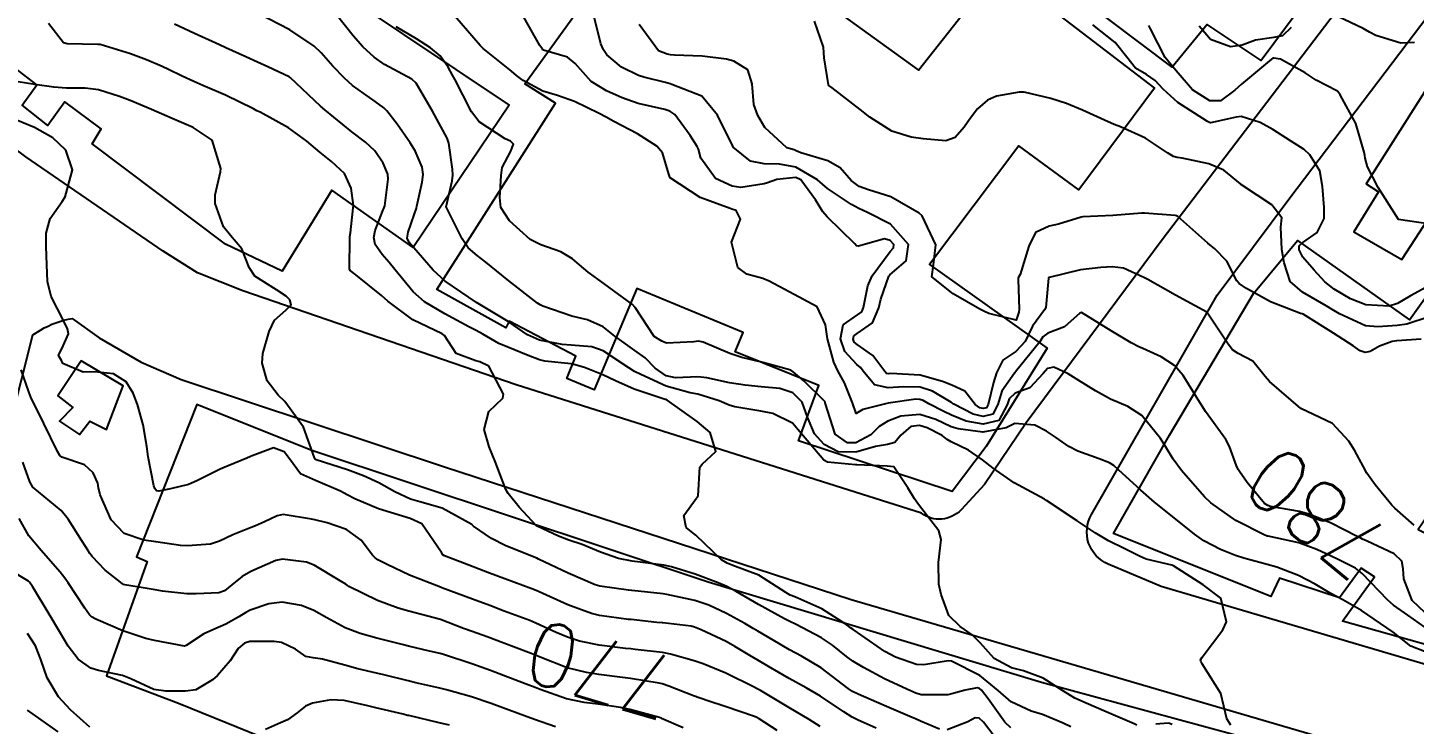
# Model space of a CAD drawing. Header units: metres. Extents: x 318500 to 325275, y 7408834 to 7428799.
# Drawn here: x 320899.7 to 320987, y 7409877.7 to 7409921.6 of the extents above; entities that cross this region are included whole.
import ezdxf
from ezdxf.enums import TextEntityAlignment as Align

# ---------------------------------------------------------------- set-up
doc = ezdxf.new("R2010")
doc.units = ezdxf.units.M
doc.header["$MEASUREMENT"] = 0
for name, color, linetype in [('Cotas', 45, 'Continuous'), ('Curvas de Nivel 1m', 11, 'Continuous'), ('Curvas de Nivel 5m', 15, 'Continuous'), ('Edificações', 30, 'Continuous'), ('Vias Primárias', 230, 'Continuous'), ('Vias Secundárias', 230, 'Continuous')]:
    doc.layers.add(name, color=color, linetype=linetype)
doc.styles.add('Style-STANDARD', font='STANDARD.shx')

msp = doc.modelspace()

# ---------------------------------------------------------------- linework, layer by layer
at = {"layer": 'Curvas de Nivel 1m', "flags": 128}
for points, elevation in [([(320969.511, 7409877.622), (320969.348, 7409877.693), (320967.591, 7409878.46), (320966.335, 7409878.996), (320965.604, 7409879.326), (320964.895, 7409879.751), (320963.622, 7409880.582), (320962.378, 7409881.04), (320961.632, 7409881.24), (320960.539, 7409881.811), (320959.65, 7409882.806), (320959.144, 7409883.317), (320958.394, 7409883.839), (320957.67, 7409884.537), (320957.202, 7409885.857), (320957.052, 7409886.507), (320957.024, 7409887.86), (320957.19, 7409889.314), (320957.056, 7409889.86), (320955.765, 7409891.516), (320955.508, 7409891.883), (320955.088, 7409892.58), (320954.214, 7409893.896), (320953.8, 7409893.933), (320951.889, 7409894.017), (320951.801, 7409894.022), (320950.033, 7409894.187), (320949.803, 7409894.304), (320948.389, 7409895.974), (320947.83, 7409896.646), (320946.584, 7409897.254), (320945.841, 7409897.404), (320944.199, 7409897.681), (320943.846, 7409897.783), (320943.218, 7409898.046), (320941.856, 7409898.466), (320941.372, 7409898.553), (320939.863, 7409898.979), (320938.284, 7409899.704), (320937.877, 7409899.904), (320937.51, 7409900.124), (320935.891, 7409901.207), (320935.191, 7409901.448), (320933.894, 7409901.553), (320933.315, 7409901.599), (320931.897, 7409901.863), (320931.126, 7409902.208), (320929.912, 7409903.046), (320927.93, 7409904.25), (320925.95, 7409905.584), (320925.201, 7409906.288), (320923.974, 7409907.679), (320923.687, 7409908.015), (320923.557, 7409908.306), (320923.609, 7409908.682), (320924.002, 7409909.772), (320924.139, 7409910.177), (320924.169, 7409910.308), (320924.504, 7409911.832), (320924.57, 7409912.302), (320924.503, 7409912.762), (320924.055, 7409913.796), (320923.745, 7409914.313), (320922.915, 7409915.484), (320922.276, 7409916.328), (320922.093, 7409916.505), (320921.53, 7409916.907), (320920.113, 7409917.922), (320919.599, 7409918.368), (320918.881, 7409919.132), (320918.136, 7409919.978), (320917.695, 7409920.394), (320916.155, 7409921.42), (320914.17, 7409922.44)], 776), ([(320975.443, 7409877.612), (320975.191, 7409878.011), (320974.811, 7409879.622), (320973.638, 7409881.493), (320973.544, 7409881.641), (320973.541, 7409881.741), (320973.643, 7409881.906), (320974.934, 7409883.621), (320975.164, 7409884.121), (320974.811, 7409885.623), (320973.702, 7409886.463), (320971.828, 7409887.659), (320971.72, 7409887.705), (320970.118, 7409888.078), (320969.725, 7409888.236), (320968.761, 7409888.735), (320967.735, 7409889.238), (320966.9, 7409889.728), (320965.751, 7409890.495), (320963.838, 7409891.769), (320963.771, 7409891.81), (320963.693, 7409891.849), (320961.786, 7409892.875), (320960.462, 7409893.813), (320959.805, 7409894.327), (320958.92, 7409894.943), (320957.816, 7409895.458), (320957.574, 7409895.61), (320957.256, 7409895.858), (320956.313, 7409896.358), (320955.829, 7409896.503), (320955.283, 7409896.43), (320954.646, 7409895.892), (320954.283, 7409895.427), (320953.814, 7409895.299), (320953.067, 7409895.166), (320951.809, 7409894.826), (320950.696, 7409894.834), (320949.813, 7409895.291), (320949.224, 7409895.966), (320948.776, 7409897.031), (320948.433, 7409897.974), (320947.859, 7409898.556), (320947.035, 7409898.82), (320945.864, 7409898.941), (320944.846, 7409899.045), (320943.867, 7409899.182), (320942.425, 7409899.501), (320941.873, 7409899.56), (320940.449, 7409899.504), (320939.873, 7409899.632), (320939.177, 7409900.101), (320938.545, 7409900.769), (320937.891, 7409901.216), (320936.628, 7409902.133), (320935.909, 7409902.708), (320934.923, 7409903.146), (320933.918, 7409903.39), (320932.104, 7409904.02), (320931.929, 7409904.101), (320931.773, 7409904.202), (320929.951, 7409905.604), (320929.182, 7409906.232), (320928.519, 7409906.795), (320927.97, 7409907.208), (320927.403, 7409907.688), (320927.017, 7409908.264), (320926.01, 7409910.28), (320926.393, 7409911.917), (320926.434, 7409912.274), (320926.42, 7409912.651), (320926.175, 7409914.278), (320926.065, 7409914.591), (320925.146, 7409916.294), (320924.116, 7409918.054), (320923.845, 7409918.313), (320922.129, 7409919.246), (320921.483, 7409919.69), (320920.762, 7409920.351), (320920.15, 7409921.033), (320919.092, 7409922.376)], 777), ([(320987.665, 7409883.797), (320986.595, 7409884.548), (320985.685, 7409885.177), (320985.331, 7409885.484), (320983.715, 7409887.179), (320983.286, 7409887.507), (320982.24, 7409888.038), (320981.728, 7409888.282), (320980.868, 7409888.679), (320979.735, 7409889.096), (320977.804, 7409889.515), (320977.739, 7409889.528), (320977.698, 7409889.539), (320977.58, 7409889.582), (320975.754, 7409890.511), (320974.176, 7409891.634), (320973.776, 7409892.009), (320972.327, 7409893.655), (320971.807, 7409894.368), (320971.327, 7409895.179), (320971.018, 7409895.672), (320969.842, 7409897.131), (320968.956, 7409897.703), (320967.856, 7409898.152), (320966.911, 7409898.682), (320965.874, 7409899.341), (320965.204, 7409899.75), (320964.297, 7409900.177), (320963.883, 7409900.088), (320963.618, 7409899.774), (320962.785, 7409898.867), (320961.861, 7409898.532), (320961.478, 7409898.182), (320961.352, 7409897.805), (320960.824, 7409896.821), (320959.831, 7409896.577), (320958.764, 7409896.766), (320957.839, 7409897.144), (320957.369, 7409897.383), (320956.421, 7409897.871), (320956.051, 7409898.075), (320955.854, 7409898.141), (320955.591, 7409898.145), (320953.85, 7409897.9), (320952.256, 7409897.512), (320951.84, 7409897.253), (320951.614, 7409897.934), (320951.108, 7409899.18), (320950.691, 7409899.948), (320950.424, 7409900.49), (320950.025, 7409901.958), (320949.913, 7409902.83), (320949.375, 7409903.966), (320947.941, 7409904.743), (320946.368, 7409905.59), (320945.956, 7409905.766), (320944.955, 7409906.025), (320944.381, 7409906.451), (320943.98, 7409908.04), (320944.549, 7409909.485), (320944.285, 7409910.036), (320944.011, 7409910.132), (320943.896, 7409910.157), (320942.022, 7409910.86), (320940.131, 7409912.089), (320940.095, 7409912.144), (320940.042, 7409912.338), (320939.632, 7409913.673), (320939.286, 7409914.102), (320938.071, 7409914.877), (320936.571, 7409915.655), (320936.086, 7409915.911), (320935.65, 7409916.154), (320934.101, 7409916.91), (320933.014, 7409917.278), (320932.11, 7409917.565), (320930.864, 7409918.219), (320930.442, 7409918.544), (320930.126, 7409918.807), (320928.338, 7409920.248), (320928.143, 7409920.437), (320926.553, 7409922.274)], 779), ([(320986.999, 7409890.214), (320985.767, 7409891.298), (320985.583, 7409891.482), (320984.527, 7409892.755), (320984.01, 7409893.498), (320983.804, 7409893.886), (320983.241, 7409894.936), (320982.879, 7409895.514), (320981.836, 7409896.625), (320979.85, 7409897.56), (320977.875, 7409899.271), (320977.606, 7409899.584), (320976.833, 7409900.539), (320975.894, 7409901.042), (320975.551, 7409901.269), (320975.265, 7409901.62), (320973.93, 7409903.64), (320971.946, 7409904.715), (320970.203, 7409905.686), (320970.051, 7409905.779), (320969.961, 7409905.828), (320968.673, 7409906.415), (320967.968, 7409906.497), (320967.253, 7409906.441), (320965.966, 7409906.302), (320964.001, 7409905.81), (320963.96, 7409905.789), (320963.949, 7409905.77), (320963.782, 7409903.922), (320963.704, 7409903.773), (320962.954, 7409902.745), (320962.481, 7409901.791), (320961.893, 7409901.148), (320961.083, 7409900.613), (320960.674, 7409899.812), (320960.484, 7409899.201), (320960.163, 7409897.817), (320960.054, 7409897.611), (320959.846, 7409897.56), (320959.632, 7409897.609), (320959.331, 7409897.828), (320958.692, 7409898.667), (320957.868, 7409899.039), (320957.271, 7409899.259), (320955.877, 7409899.673), (320954.013, 7409899.764), (320953.878, 7409899.756), (320953.759, 7409899.782), (320953.654, 7409899.903), (320952.887, 7409900.913), (320951.897, 7409901.59), (320951.719, 7409901.753), (320951.656, 7409901.934), (320951.698, 7409902.139), (320951.905, 7409902.291), (320952.873, 7409902.958), (320953.26, 7409903.91), (320953.383, 7409904.463), (320953.899, 7409905.901), (320953.961, 7409905.981), (320954.983, 7409906.877), (320955.143, 7409907.888), (320953.999, 7409909.17), (320952.55, 7409909.922), (320952.013, 7409910.16), (320951.542, 7409910.412), (320950.032, 7409911.42), (320949.393, 7409911.966), (320948.048, 7409912.77), (320947.019, 7409912.964), (320946.05, 7409912.981), (320945.184, 7409913.156), (320944.092, 7409914.04), (320944.061, 7409914.095), (320943.105, 7409916.055), (320942.108, 7409917.246), (320940.228, 7409917.98), (320940.119, 7409918.009), (320939.828, 7409918.094), (320938.456, 7409918.447), (320938.124, 7409918.553), (320937.066, 7409919.073), (320936.137, 7409919.848), (320935.92, 7409920.152), (320935.758, 7409920.542), (320935.359, 7409922.158)], 781), ([(320987.007, 7409920.618), (320986.156, 7409920.574), (320984.585, 7409921.074), (320984.167, 7409921.27), (320983.78, 7409921.506), (320982.181, 7409922.27)], 786), ([(320961.576, 7409877.444), (320961.198, 7409877.804), (320960.147, 7409879.27), (320959.727, 7409879.819), (320959.612, 7409879.92), (320959.46, 7409879.975), (320958.698, 7409879.834), (320957.868, 7409879.584), (320957.605, 7409879.52), (320955.941, 7409879.538), (320955.606, 7409879.636), (320955.028, 7409879.886), (320953.62, 7409880.541), (320952.307, 7409881.243), (320951.636, 7409881.643), (320951.239, 7409881.936), (320950.352, 7409882.655), (320949.652, 7409883.115), (320948.014, 7409883.976), (320947.663, 7409884.15), (320947.33, 7409884.32), (320945.678, 7409885.22), (320944.271, 7409886.031), (320943.695, 7409886.344), (320943.156, 7409886.587), (320941.706, 7409887.133), (320940.196, 7409887.599), (320939.714, 7409887.699), (320937.904, 7409887.931), (320937.718, 7409887.958), (320936.877, 7409888.128), (320935.724, 7409888.515), (320934.57, 7409888.999), (320933.731, 7409889.278), (320933.078, 7409889.525), (320931.74, 7409890.159), (320931.677, 7409890.201), (320930.617, 7409891.352), (320929.91, 7409892.219), (320929.774, 7409892.459), (320929.091, 7409894.231), (320928.729, 7409895.156), (320928.412, 7409896.241), (320928.693, 7409897.381), (320929.588, 7409898.224), (320929.612, 7409898.465), (320928.691, 7409900.238), (320928.142, 7409900.505), (320927.883, 7409900.57), (320926.65, 7409901.031), (320925.899, 7409902.159), (320925.761, 7409902.281), (320923.913, 7409903.16), (320922.341, 7409904.324), (320921.935, 7409904.685), (320920.313, 7409905.996), (320919.959, 7409906.269), (320919.913, 7409906.36), (320919.943, 7409908.324), (320919.945, 7409908.361), (320919.948, 7409908.393), (320919.984, 7409908.637), (320920.162, 7409910.203), (320920.167, 7409910.358), (320920.026, 7409911.437), (320919.608, 7409912.366), (320918.797, 7409913.129), (320918.053, 7409913.722), (320917.235, 7409914.398), (320916.073, 7409915.255), (320914.298, 7409916.225), (320914.088, 7409916.328), (320913.863, 7409916.443), (320912.102, 7409917.296), (320910.675, 7409917.92), (320910.115, 7409918.163), (320909.387, 7409918.501), (320908.529, 7409918.919), (320908.126, 7409919.101), (320907.127, 7409919.532), (320906.134, 7409919.916), (320904.219, 7409920.489), (320904.139, 7409920.505), (320904.074, 7409920.506), (320902.139, 7409920.545), (320901.895, 7409920.604), (320900.965, 7409921.811)], 774), ([(320987.648, 7409882.255), (320986.786, 7409882.597), (320985.66, 7409883.48), (320983.68, 7409884.847), (320982.507, 7409885.518), (320981.696, 7409885.943), (320980.748, 7409886.501), (320979.712, 7409887.057), (320978.345, 7409887.574), (320977.722, 7409887.745), (320976.263, 7409888.139), (320975.727, 7409888.302), (320974.781, 7409888.675), (320973.736, 7409889.236), (320973.151, 7409889.646), (320971.757, 7409890.766), (320970.636, 7409891.677), (320969.781, 7409892.415), (320968.356, 7409893.712), (320968.064, 7409893.977), (320967.804, 7409894.142), (320967.141, 7409894.392), (320965.811, 7409894.887), (320965.241, 7409895.175), (320964.4, 7409895.761), (320963.825, 7409896.134), (320963.097, 7409896.515), (320961.832, 7409896.614), (320961.291, 7409896.343), (320959.824, 7409896.085), (320958.269, 7409896.286), (320957.829, 7409896.42), (320956.848, 7409896.878), (320955.84, 7409897.189), (320954.643, 7409897.086), (320953.833, 7409896.769), (320953.294, 7409896.442), (320952.764, 7409895.916), (320951.815, 7409895.404), (320951.284, 7409895.407), (320950.518, 7409895.95), (320949.892, 7409897.916), (320949.883, 7409897.96), (320949.876, 7409897.985), (320949.851, 7409898.031), (320948.537, 7409899.307), (320947.878, 7409899.87), (320947.725, 7409899.982), (320946.268, 7409900.388), (320945.885, 7409900.484), (320944.645, 7409900.787), (320943.89, 7409901.034), (320942.21, 7409901.744), (320941.897, 7409901.806), (320941.607, 7409901.774), (320939.896, 7409901.677), (320939.605, 7409901.803), (320939.121, 7409902.102), (320937.927, 7409903.921), (320937.756, 7409904.122), (320935.949, 7409905.431), (320934.947, 7409906.155), (320934.417, 7409906.615), (320933.968, 7409906.995), (320933.236, 7409907.445), (320931.977, 7409907.886), (320931.294, 7409908.207), (320929.998, 7409909.389), (320929.457, 7409910.228), (320929.381, 7409910.868), (320929.467, 7409912.236), (320929.539, 7409912.742), (320930.055, 7409913.738), (320930.26, 7409914.227), (320930.063, 7409914.417), (320929.737, 7409914.561), (320928.08, 7409915.616), (320927.604, 7409916.257), (320927.055, 7409917.317), (320926.582, 7409918.273), (320926.419, 7409918.572), (320926.128, 7409919.074), (320925.623, 7409919.776), (320925.015, 7409920.297), (320924.148, 7409920.851), (320922.868, 7409921.614)], 778), ([(320987.431, 7409901.934), (320985.905, 7409901.824), (320985.603, 7409901.785), (320984.799, 7409901.491), (320984.227, 7409901.166), (320983.896, 7409901.105), (320983.592, 7409901.2), (320983.153, 7409901.511), (320981.912, 7409902.308), (320979.989, 7409903.5), (320979.93, 7409903.532), (320979.834, 7409903.561), (320977.941, 7409904.284), (320976.426, 7409905.13), (320975.957, 7409905.441), (320975.826, 7409905.612), (320975.2, 7409906.849), (320974.433, 7409907.633), (320973.985, 7409907.988), (320972.098, 7409909.659), (320972.011, 7409909.714), (320971.939, 7409909.734), (320970.013, 7409909.867), (320969.836, 7409909.869), (320968.01, 7409909.72), (320966.112, 7409909.636), (320966.008, 7409909.617), (320964.577, 7409909.186), (320963.999, 7409909.045), (320963.129, 7409908.647), (320962.724, 7409907.789), (320962.17, 7409906.005), (320962.055, 7409905.799), (320962.038, 7409905.72), (320962.106, 7409903.797), (320962.085, 7409903.641), (320961.92, 7409903.139), (320960.199, 7409903.544), (320959.928, 7409903.68), (320959.628, 7409903.825), (320957.944, 7409904.783), (320956.606, 7409905.87), (320956.706, 7409906.608), (320956.855, 7409907.867), (320956.007, 7409909.697), (320955.806, 7409909.882), (320954.025, 7409910.899), (320952.618, 7409911.334), (320952.034, 7409911.556), (320951.52, 7409911.938), (320950.821, 7409912.722), (320950.052, 7409913.174), (320948.359, 7409913.675), (320948.058, 7409913.808), (320947.933, 7409913.856), (320947.468, 7409913.989), (320946.079, 7409915.273), (320945.635, 7409916.017), (320945.399, 7409916.722), (320945.28, 7409918.023), (320945.006, 7409918.904), (320944.134, 7409919.45), (320943.669, 7409919.581), (320942.137, 7409919.757), (320940.404, 7409919.821), (320940.138, 7409919.848), (320939.935, 7409919.89), (320939.391, 7409920.101), (320938.165, 7409921.754)], 782), ([(320987.928, 7409903.342), (320986.52, 7409902.872), (320985.92, 7409902.792), (320984.695, 7409902.716), (320983.919, 7409902.774), (320982.295, 7409903.525), (320981.933, 7409903.741), (320981.443, 7409904.032), (320979.95, 7409904.896), (320979.171, 7409905.568), (320978.806, 7409906.737), (320978.645, 7409907.573), (320978.589, 7409908.987), (320978.661, 7409909.573), (320978.022, 7409910.397), (320976.179, 7409911.608), (320976.098, 7409911.667), (320976.041, 7409911.719), (320974.997, 7409912.573), (320974.053, 7409912.988), (320972.378, 7409913.336), (320972.057, 7409913.378), (320971.83, 7409913.436), (320971.451, 7409913.669), (320970.074, 7409914.594), (320968.496, 7409915.302), (320968.086, 7409915.454), (320967.482, 7409915.726), (320966.099, 7409916.368), (320965.086, 7409916.775), (320964.11, 7409917.086), (320962.419, 7409917.492), (320962.116, 7409917.501), (320960.686, 7409917.239), (320960.107, 7409916.985), (320959.481, 7409916.448), (320959.024, 7409915.836), (320958.643, 7409915.28), (320958.072, 7409914.641), (320957.496, 7409914.431), (320956.07, 7409914.547), (320955.302, 7409914.657), (320954.077, 7409915.036), (320952.694, 7409915.921), (320952.097, 7409916.405), (320950.317, 7409917.757), (320950.119, 7409917.915), (320950.095, 7409917.96), (320949.83, 7409919.656), (320949.8, 7409919.965), (320949.783, 7409920.328), (320949.222, 7409921.974)], 783), ([(320987.958, 7409905.312), (320986.759, 7409904.657), (320985.941, 7409904.181), (320985.406, 7409904.017), (320983.939, 7409904.098), (320982.985, 7409904.474), (320981.953, 7409905.087), (320981.36, 7409905.539), (320980.69, 7409906.272), (320979.975, 7409907.094), (320979.743, 7409907.562), (320979.742, 7409907.804), (320979.987, 7409908.02), (320980.884, 7409908.66), (320981.322, 7409909.54), (320981.329, 7409910.231), (320981.208, 7409911.542), (320981.042, 7409912.537), (320980.428, 7409913.554), (320980.065, 7409913.874), (320979.202, 7409914.439), (320978.083, 7409915.143), (320977.299, 7409915.592), (320976.095, 7409915.958), (320975.782, 7409915.928), (320974.463, 7409915.634), (320974.159, 7409915.569), (320974.089, 7409915.581), (320973.973, 7409915.641), (320972.108, 7409916.835), (320971.186, 7409917.674), (320970.666, 7409918.223), (320970.129, 7409918.602), (320969.443, 7409919.01), (320968.883, 7409919.709), (320968.154, 7409920.621), (320966.738, 7409921.734)], 784), ([(320979.249, 7409921.569), (320978.701, 7409921.035), (320978.16, 7409920.936), (320976.989, 7409920.767), (320976.153, 7409920.451), (320975.417, 7409920.355), (320974.158, 7409920.809), (320973.447, 7409921.647)], 786), ([(320957.088, 7409877.37), (320955.899, 7409877.875), (320955.582, 7409878.01), (320955.362, 7409878.104), (320953.594, 7409878.86), (320951.964, 7409879.565), (320951.607, 7409879.741), (320951.332, 7409879.934), (320949.629, 7409881.223), (320948.4, 7409881.972), (320947.644, 7409882.374), (320946.618, 7409882.964), (320945.655, 7409883.54), (320945.358, 7409883.715), (320944.831, 7409884.022), (320943.669, 7409884.646), (320942.555, 7409885.173), (320941.681, 7409885.482), (320939.915, 7409885.858), (320939.687, 7409885.886), (320937.711, 7409886.099), (320937.69, 7409886.102), (320937.49, 7409886.122), (320935.693, 7409886.366), (320935.387, 7409886.452), (320933.705, 7409887.197), (320931.832, 7409888.085), (320931.719, 7409888.133), (320931.558, 7409888.202), (320929.727, 7409888.939), (320928.871, 7409889.372), (320927.739, 7409890.154), (320927.692, 7409890.203), (320927.628, 7409890.252), (320925.755, 7409891.286), (320924.357, 7409891.698), (320923.763, 7409891.859), (320922.769, 7409892.315), (320921.778, 7409892.893), (320920.81, 7409893.32), (320919.79, 7409893.696), (320917.826, 7409894.343), (320917.79, 7409894.355), (320917.772, 7409894.362), (320917.757, 7409894.38), (320917.711, 7409894.462), (320917.014, 7409896.392), (320915.844, 7409898.018), (320915.432, 7409898.416), (320914.736, 7409899.3), (320914.421, 7409900.432), (320914.471, 7409901.023), (320914.854, 7409902.426), (320915.201, 7409903.13), (320915.92, 7409903.763), (320916.243, 7409904.088), (320916.171, 7409904.406), (320915.933, 7409904.643), (320915.322, 7409905.037), (320913.952, 7409905.906), (320913.595, 7409906.445), (320913.135, 7409907.616), (320912.434, 7409908.463), (320911.988, 7409909.008), (320911.455, 7409910.476), (320911.455, 7409911.036), (320911.79, 7409912.472), (320911.82, 7409912.694), (320911.262, 7409914.478), (320910.072, 7409915.267), (320908.759, 7409915.831), (320908.084, 7409916.121), (320907.149, 7409916.534), (320906.096, 7409916.975), (320905.432, 7409917.225), (320904.106, 7409917.648), (320903.274, 7409917.749), (320902.101, 7409917.742), (320901.293, 7409917.803), (320900.104, 7409917.982), (320898.524, 7409918.227)], 773), ([(320953.102, 7409877.434), (320951.97, 7409877.924), (320951.583, 7409878.126), (320951.059, 7409878.467), (320949.602, 7409879.442), (320948.697, 7409879.969), (320947.619, 7409880.565), (320946.309, 7409881.321), (320945.636, 7409881.723), (320945.141, 7409882.017), (320944.195, 7409882.581), (320943.648, 7409882.882), (320942.08, 7409883.631), (320941.657, 7409883.8), (320941.443, 7409883.849), (320939.66, 7409884.055), (320939.625, 7409884.056), (320939.279, 7409884.096), (320937.662, 7409884.265), (320937.499, 7409884.285), (320935.666, 7409884.527), (320935.165, 7409884.65), (320933.676, 7409885.207), (320931.875, 7409886.01), (320931.688, 7409886.092), (320931.407, 7409886.203), (320929.699, 7409886.834), (320928.751, 7409887.187), (320927.71, 7409887.585), (320925.914, 7409888.277), (320925.8, 7409888.358), (320925.722, 7409888.504), (320924.472, 7409890.293), (320923.745, 7409890.644), (320923.27, 7409890.784), (320921.754, 7409891.243), (320920.248, 7409891.867), (320919.766, 7409892.125), (320919.363, 7409892.364), (320917.777, 7409893.037), (320916.843, 7409893.456), (320916.133, 7409894.405), (320915.796, 7409894.84), (320915.131, 7409895.089), (320913.792, 7409894.595), (320913.692, 7409894.541), (320913.457, 7409894.443), (320912.277, 7409893.963), (320911.783, 7409893.745), (320910.303, 7409893.01), (320909.773, 7409892.79), (320908.639, 7409892.507), (320907.917, 7409892.368), (320907.768, 7409892.391), (320907.65, 7409892.521), (320907.595, 7409892.698), (320907.233, 7409894.526), (320907.149, 7409895.178), (320906.932, 7409896.529), (320906.563, 7409897.809), (320906.291, 7409898.536), (320905.857, 7409899.248), (320905.053, 7409899.743), (320903.863, 7409899.876), (320903.14, 7409899.858), (320901.868, 7409900.395), (320901.809, 7409900.541), (320901.786, 7409900.601), (320901.58, 7409900.899), (320901.884, 7409901.521), (320902.229, 7409902.261), (320902.154, 7409902.596), (320901.908, 7409903.113), (320901.124, 7409904.612), (320900.901, 7409905.577), (320900.864, 7409906.616), (320900.805, 7409907.78), (320900.822, 7409908.617), (320901.066, 7409909.542), (320901.815, 7409910.603), (320902.013, 7409910.894), (320902.465, 7409912.593), (320902.049, 7409913.839), (320901.237, 7409914.612), (320900.069, 7409915.258), (320899.006, 7409915.711)], 772), ([(320949.576, 7409877.541), (320948.888, 7409877.967), (320947.591, 7409878.738), (320945.818, 7409879.795), (320945.609, 7409879.911), (320945.422, 7409880.013), (320943.623, 7409880.904), (320942.197, 7409881.489), (320941.634, 7409881.671), (320940.15, 7409882.082), (320939.737, 7409882.185), (320939.641, 7409882.201), (320937.915, 7409882.388), (320937.643, 7409882.417), (320937.315, 7409882.451), (320935.645, 7409882.664), (320934.404, 7409882.915), (320933.65, 7409883.157), (320932.933, 7409883.461), (320931.658, 7409884.043), (320931.275, 7409884.204), (320929.669, 7409884.805), (320928.752, 7409885.155), (320927.68, 7409885.555), (320925.747, 7409886.279), (320925.69, 7409886.3), (320925.66, 7409886.311), (320923.701, 7409887.065), (320922.288, 7409887.745), (320921.716, 7409888.033), (320921.54, 7409888.155), (320921.38, 7409888.335), (320920.655, 7409889.277), (320919.734, 7409889.947), (320918.519, 7409890.372), (320917.743, 7409890.557), (320917.523, 7409890.603), (320915.747, 7409890.881), (320915.354, 7409890.808), (320914.57, 7409890.428), (320913.994, 7409890.179), (320913.735, 7409890.074), (320912.563, 7409889.616), (320911.721, 7409889.205), (320911.16, 7409889.027), (320909.717, 7409888.925), (320909.269, 7409888.944), (320907.72, 7409889.167), (320906.969, 7409889.28), (320905.727, 7409889.687), (320904.903, 7409890.553), (320904.204, 7409892.123), (320904.116, 7409892.565), (320904.07, 7409892.863), (320903.779, 7409893.509), (320903.224, 7409894.018), (320901.789, 7409894.506), (320901.668, 7409894.601), (320901.531, 7409894.865), (320900.668, 7409896.612), (320899.845, 7409898.284), (320899.715, 7409898.622), (320899.232, 7409900.004)], 771), ([(320940.948, 7409877.444), (320939.58, 7409878.045), (320939.545, 7409878.056), (320939.443, 7409878.092), (320937.587, 7409878.605), (320936.987, 7409878.728), (320935.592, 7409878.933), (320934.697, 7409879.05), (320933.597, 7409879.274), (320931.927, 7409879.873), (320931.607, 7409879.998), (320931.06, 7409880.206), (320929.618, 7409880.748), (320928.798, 7409881.056), (320927.628, 7409881.477), (320925.847, 7409882.066), (320925.638, 7409882.125), (320924.97, 7409882.287), (320923.635, 7409882.605), (320923.246, 7409882.696), (320921.642, 7409883.102), (320920.601, 7409883.391), (320919.651, 7409883.74), (320918.494, 7409884.372), (320917.667, 7409884.852), (320916.907, 7409885.156), (320915.674, 7409885.373), (320914.833, 7409885.262), (320913.666, 7409884.866), (320913.388, 7409884.719), (320912.954, 7409884.447), (320912.126, 7409883.982), (320911.65, 7409883.765), (320910.746, 7409883.371), (320909.632, 7409882.635), (320909.522, 7409882.601), (320907.636, 7409882.948), (320907.086, 7409883.078), (320905.645, 7409883.565), (320903.932, 7409884.29), (320903.658, 7409884.439), (320903.534, 7409884.572), (320903.253, 7409884.99), (320902.192, 7409886.592), (320901.986, 7409886.889), (320901.696, 7409887.248), (320900.489, 7409888.612), (320899.724, 7409889.546), (320899.112, 7409890.629)], 769), ([(320932.9, 7409877.507), (320931.578, 7409877.973), (320930.948, 7409878.206), (320929.587, 7409878.711), (320928.836, 7409878.987), (320927.597, 7409879.399), (320926.033, 7409879.845), (320925.605, 7409879.952), (320924.11, 7409880.295), (320923.611, 7409880.415), (320922.079, 7409880.787), (320921.616, 7409880.896), (320920.443, 7409881.172), (320919.62, 7409881.389), (320918.22, 7409881.778), (320917.625, 7409881.854), (320917.178, 7409881.939), (320916.513, 7409882.397), (320915.636, 7409882.82), (320915.172, 7409882.882), (320913.637, 7409882.884), (320913.296, 7409882.782), (320912.907, 7409882.447), (320912.412, 7409881.662), (320911.613, 7409880.747), (320911.284, 7409880.465), (320910.246, 7409879.835), (320909.599, 7409879.769), (320908.342, 7409879.765), (320907.6, 7409879.859), (320906.146, 7409880.535), (320905.612, 7409880.743), (320904.11, 7409881.058), (320903.616, 7409881.213), (320902.821, 7409881.781), (320902.192, 7409882.592), (320901.644, 7409883.517), (320901.005, 7409884.607), (320899.945, 7409886.359), (320899.772, 7409886.619), (320899.691, 7409886.693), (320898.482, 7409887.422)], 768), ([(320903.564, 7409877.492), (320902.348, 7409878.588), (320901.592, 7409879.397), (320900.879, 7409880.607), (320900.473, 7409881.76), (320900.148, 7409882.615), (320899.642, 7409883.397)], 767), ([(320926.223, 7409877.617), (320925.572, 7409877.772), (320923.66, 7409878.218), (320923.579, 7409878.233), (320923.305, 7409878.304), (320921.586, 7409878.72), (320921.079, 7409878.846), (320919.592, 7409879.179), (320918.742, 7409879.22), (320917.589, 7409878.999), (320917.158, 7409878.815), (320916.632, 7409878.394), (320916.018, 7409877.958), (320915.57, 7409877.759), (320914.639, 7409877.349)], 767), ([(320901.559, 7409877.203), (320899.633, 7409878.565)], 766), ([(320960.798, 7409876.577), (320959.855, 7409877.817), (320959.584, 7409878.067), (320959.329, 7409878.079), (320958.875, 7409877.831), (320957.575, 7409877.323)], 773), ([(320971.736, 7409877.658), (320971.581, 7409877.725), (320971.503, 7409877.74), (320970.713, 7409877.673)], 776)]:
    msp.add_lwpolyline(points, dxfattribs=dict(at, elevation=elevation))
at = {"layer": 'Curvas de Nivel 5m', "flags": 128}
for points, elevation in [([(320987.679, 7409884.696), (320986.869, 7409885.462), (320986.343, 7409886.839), (320986.298, 7409887.471), (320986.206, 7409887.954), (320985.729, 7409888.421), (320984.033, 7409889.202), (320983.738, 7409889.336), (320983.629, 7409889.392), (320983.405, 7409889.505), (320981.752, 7409890.351), (320980.412, 7409890.898), (320979.763, 7409891.085), (320977.941, 7409891.404), (320977.768, 7409891.45), (320977.568, 7409891.583), (320976.475, 7409892.914), (320975.981, 7409893.607), (320975.912, 7409893.72), (320975.803, 7409893.954), (320975.365, 7409895.166), (320975.12, 7409895.62), (320973.846, 7409897.378), (320973.669, 7409897.642), (320973.382, 7409898.12), (320972.448, 7409899.654), (320971.886, 7409900.284), (320971.051, 7409900.832), (320969.896, 7409901.337), (320969.648, 7409901.444), (320969.165, 7409901.701), (320967.911, 7409902.457), (320966.042, 7409903.625), (320965.927, 7409903.571), (320964.964, 7409902.705), (320963.908, 7409902.321), (320963.604, 7409902.075), (320963.402, 7409901.777), (320961.881, 7409899.88), (320961.842, 7409899.839), (320961.809, 7409899.801), (320961.021, 7409898.65), (320960.754, 7409897.811), (320960.439, 7409897.216), (320959.839, 7409897.069), (320959.217, 7409897.206), (320957.985, 7409897.848), (320957.905, 7409897.904), (320957.851, 7409897.941), (320956.642, 7409898.649), (320955.865, 7409898.906), (320954.816, 7409898.94), (320953.864, 7409898.863), (320953.003, 7409899.049), (320952.271, 7409899.924), (320952.105, 7409900.149), (320951.884, 7409900.336), (320951.118, 7409901.167), (320950.846, 7409901.946), (320951.022, 7409902.834), (320951.923, 7409903.471), (320952.195, 7409903.657), (320952.308, 7409903.924), (320952.573, 7409905.298), (320952.841, 7409905.917), (320953.976, 7409907.454), (320954.181, 7409907.695), (320954.213, 7409907.898), (320953.984, 7409908.146), (320953.632, 7409908.258), (320952.419, 7409907.923), (320951.979, 7409907.783), (320951.861, 7409907.814), (320951.747, 7409907.933), (320950.005, 7409909.644), (320949.744, 7409909.963), (320949.275, 7409910.714), (320948.356, 7409911.977), (320948.041, 7409912.126), (320946.839, 7409911.998), (320946.258, 7409911.786), (320946.036, 7409911.719), (320944.566, 7409911.498), (320944.033, 7409911.57), (320942.979, 7409912.051), (320942.053, 7409913.33), (320941.897, 7409913.901), (320941.827, 7409914.063), (320941.381, 7409914.76), (320940.421, 7409916.087), (320940.093, 7409916.303), (320939.795, 7409916.394), (320938.1, 7409916.785), (320937.107, 7409917.133), (320936.111, 7409917.575), (320935.146, 7409918.16), (320934.131, 7409919.305), (320933.659, 7409919.701), (320932.139, 7409920.149), (320932.105, 7409920.165), (320932.075, 7409920.201), (320931.907, 7409920.44), (320930.893, 7409922.219)], 780), ([(320965.354, 7409877.52), (320964.88, 7409877.75), (320963.588, 7409878.301), (320962.862, 7409878.51), (320961.599, 7409879.092), (320960.791, 7409879.808), (320959.624, 7409880.756), (320957.836, 7409881.648), (320957.637, 7409881.681), (320956.095, 7409881.411), (320955.634, 7409881.45), (320954.322, 7409881.893), (320953.644, 7409882.253), (320952.669, 7409882.934), (320951.657, 7409883.64), (320951.486, 7409883.76), (320951.25, 7409883.936), (320949.675, 7409884.945), (320947.967, 7409885.696), (320947.688, 7409885.817), (320947.405, 7409885.984), (320945.706, 7409887.058), (320944.076, 7409887.673), (320943.717, 7409887.819), (320943.357, 7409888.044), (320941.735, 7409889.579), (320941.464, 7409889.791), (320941.131, 7409890.069), (320940.993, 7409890.83), (320941.767, 7409891.893), (320941.851, 7409891.977), (320941.883, 7409892.059), (320941.982, 7409893.874), (320942.146, 7409894.057), (320942.989, 7409894.868), (320942.638, 7409896.052), (320941.83, 7409896.754), (320939.937, 7409898.089), (320939.851, 7409898.128), (320939.799, 7409898.142), (320937.86, 7409898.778), (320936.688, 7409899.311), (320935.873, 7409899.695), (320934.715, 7409900.157), (320934.063, 7409900.348), (320933.882, 7409900.374), (320932.23, 7409900.541), (320931.884, 7409900.623), (320931.186, 7409900.908), (320929.892, 7409901.422), (320929.325, 7409901.659), (320928.32, 7409902.244), (320927.904, 7409902.483), (320927.448, 7409902.716), (320925.919, 7409903.522), (320924.651, 7409904.293), (320923.939, 7409904.919), (320922.783, 7409906.318), (320922.411, 7409906.769), (320921.969, 7409907.275), (320921.531, 7409907.892), (320921.454, 7409908.338), (320921.539, 7409908.784), (320922.005, 7409909.985), (320922.112, 7409910.225), (320922.141, 7409910.329), (320922.35, 7409912.012), (320922.335, 7409912.327), (320922.047, 7409913.028), (320921.517, 7409913.8), (320920.93, 7409914.347), (320920.07, 7409915.005), (320918.36, 7409916.386), (320918.093, 7409916.622), (320916.189, 7409918.409), (320916.12, 7409918.458), (320914.783, 7409919.086), (320914.129, 7409919.381), (320913.392, 7409919.711), (320912.138, 7409920.284), (320911.732, 7409920.474), (320910.151, 7409921.2), (320908.887, 7409921.781)], 775), ([(320988.006, 7409909.175), (320986.01, 7409909.48), (320984.721, 7409911.493), (320984.053, 7409912.786), (320983.899, 7409913.343), (320983.875, 7409913.503), (320983.844, 7409913.723), (320983.324, 7409915.511), (320982.319, 7409917.325), (320982.185, 7409917.529), (320982.152, 7409917.561), (320982.12, 7409917.574), (320980.825, 7409918.247), (320980.132, 7409918.72), (320978.563, 7409919.576), (320978.141, 7409919.644), (320978.086, 7409919.635), (320978.01, 7409919.582), (320976.124, 7409917.995), (320975.703, 7409917.616), (320974.797, 7409916.943), (320974.109, 7409916.939), (320973.027, 7409917.651), (320972.13, 7409918.682), (320971.676, 7409919.208), (320971.31, 7409919.672), (320970.378, 7409921.476), (320970.273, 7409921.688)], 785), ([(320946.867, 7409877.285), (320945.727, 7409878.008), (320945.581, 7409878.098), (320945.431, 7409878.164), (320943.591, 7409878.805), (320942.488, 7409879.16), (320941.601, 7409879.463), (320940.034, 7409880.084), (320939.612, 7409880.232), (320939.432, 7409880.274), (320937.617, 7409880.565), (320937.112, 7409880.63), (320935.62, 7409880.813), (320934.843, 7409880.93), (320933.626, 7409881.228), (320931.929, 7409881.903), (320931.637, 7409882.027), (320931.187, 7409882.205), (320929.646, 7409882.776), (320928.587, 7409883.173), (320927.653, 7409883.515), (320927.108, 7409883.711), (320925.66, 7409884.28), (320923.668, 7409884.802), (320922.992, 7409884.989), (320921.677, 7409885.463), (320919.879, 7409886.357), (320919.767, 7409886.435), (320919.691, 7409886.491), (320919.339, 7409886.718), (320917.703, 7409887.7), (320917.207, 7409887.889), (320915.707, 7409888.083), (320915.283, 7409887.993), (320913.699, 7409887.294), (320913.149, 7409886.992), (320912.5, 7409886.452), (320912.056, 7409886.085), (320911.682, 7409885.946), (320910.266, 7409885.896), (320909.681, 7409885.896), (320908.134, 7409886.062), (320907.684, 7409886.141), (320905.764, 7409886.465), (320905.689, 7409886.487), (320905.601, 7409886.541), (320904.519, 7409887.378), (320903.707, 7409888.243), (320903.566, 7409888.43), (320903.469, 7409888.574), (320903.069, 7409889.231), (320902.207, 7409890.593), (320901.748, 7409891.138), (320899.976, 7409892.618), (320899.773, 7409892.94), (320899.337, 7409894.178)], 770)]:
    msp.add_lwpolyline(points, dxfattribs=dict(at, elevation=elevation))
at = {"layer": 'Edificações'}
for points in [[(320979.688, 7409922.613), (320977.351, 7409919.499), (320973.952, 7409921.764), (320971.756, 7409919.074), (320957.578, 7409929.763)], [(320916.601, 7409925.648), (320929.979, 7409916.672), (320923.924, 7409907.702), (320918.801, 7409911.328), (320915.671, 7409906.209), (320912.109, 7409907.917), (320903.714, 7409914.245), (320904.271, 7409915.177), (320901.994, 7409916.884), (320900.927, 7409915.391), (320899.291, 7409916.671), (320900.216, 7409917.95), (320893.097, 7409923.433)], [(320947.918, 7409924.572), (320955.756, 7409918.877), (320960.807, 7409925.276), (320970.624, 7409917.739), (320965.859, 7409911.334), (320962.089, 7409914.107), (320956.469, 7409906.641), (320963.868, 7409901.36), (320960.026, 7409895.174), (320957.892, 7409892.33), (320948.208, 7409895.527), (320949.485, 7409899.011), (320944.221, 7409901.144), (320944.719, 7409902.353), (320938.032, 7409905.126), (320935.325, 7409898.738), (320933.607, 7409899.448), (320934.176, 7409900.87), (320929.978, 7409903.074), (320929.765, 7409902.647), (320925.425, 7409905.065), (320932.895, 7409916.806), (320930.974, 7409918.014), (320934.819, 7409923.359)], [(321000, 7409879.239), (320982.483, 7409884.164), (320984.486, 7409886.953), (320983.661, 7409887.503), (320982.286, 7409885.648), (320978.505, 7409886.885), (320977.955, 7409885.716), (320968.055, 7409889.702), (320971.581, 7409895.893), (320976.873, 7409904.818), (320979.634, 7409908.141), (320986.695, 7409903.163), (320988.9, 7409906.248), (320991.766, 7409904.154), (320988.569, 7409899.967), (320992.289, 7409897.336), (320987.246, 7409889.942), (320988.973, 7409889.113), (320991.667, 7409892.634), (320996.087, 7409889.942), (321000.001, 7409895.193)], [(320978.816, 7409876.151), (320963.505, 7409880.316), (320942.506, 7409886.624), (320917.477, 7409894.943), (320910.313, 7409897.828), (320906.512, 7409888.225), (320907.17, 7409887.92), (320904.623, 7409880.726), (320909.141, 7409879), (320919.508, 7409874.809)]]:
    msp.add_lwpolyline(points, dxfattribs=at)
for points in [[(320990.27, 7409920.393), (320988.869, 7409918.014), (320988.218, 7409918.397), (320983.968, 7409911.715), (320984.738, 7409911.226), (320983.198, 7409908.706), (320986.21, 7409906.948), (320987.891, 7409909.537), (320990.481, 7409907.928), (320998.046, 7409919.203), (320995.735, 7409920.953), (320993.705, 7409918.223)], [(320903.025, 7409900.577), (320901.547, 7409898.361), (320902.498, 7409897.623), (320901.653, 7409896.778), (320902.92, 7409895.934), (320903.553, 7409896.778), (320904.609, 7409896.251), (320905.665, 7409898.994)]]:
    msp.add_lwpolyline(points, close=True, dxfattribs=at)
at = {"layer": 'Vias Primárias'}
for points in [[(320997.147, 7409942.371), (320971.116, 7409908.202), (320962.551, 7409896.656), (320959.932, 7409892.786), (320958.451, 7409891.192, -0.382998), (320955.946, 7409890.965), (320930.427, 7409899.05), (320913.203, 7409904.978), (320910.356, 7409906.116), (320908.192, 7409907.482), (320899.528, 7409913.411), (320888.368, 7409921.72, -0.361562), (320887.571, 7409925.02), (320894.858, 7409936.541), (320911.378, 7409958.075), (320928.981, 7409981.919)], [(321000, 7409877.816), (320971.043, 7409886.363), (320967.715, 7409887.765, -0.452874), (320966.671, 7409890.894), (320974.576, 7409904.702), (320979.15, 7409910.835), (320993.883, 7409930.253), (320999.238, 7409936.943), (321000, 7409937.724)]]:
    msp.add_lwpolyline(points, format="xyb", dxfattribs=at)
msp.add_lwpolyline([(320902.458, 7409903.247), (320904.161, 7409902.02), (320906.796, 7409900.484), (320909.322, 7409899.386), (320925.902, 7409893.899), (320951.516, 7409885.537), (320980.419, 7409877.071), (321000, 7409871.034)], dxfattribs=at)
at = {"layer": 'Vias Secundárias'}
msp.add_lwpolyline([(320896.431, 7409888.195), (320899.982, 7409902.218), (320900.462, 7409902.506, -0.092537), (320902.458, 7409903.247, 0.408278)], format="xyb", dxfattribs=at)

# ---------------------------------------------------------------- texts
at = {"layer": 'Cotas', "style": 'Style-STANDARD'}
for s, rotation, p in [('780', 140.76092, (320980.816, 7409890.987, 780)), ('770', 163.66299, (320935.728, 7409881.116, 770))]:
    msp.add_text(s, height=4, rotation=rotation, dxfattribs=at).set_placement(p, align=Align.MIDDLE_CENTER)

doc.saveas('drawing.dxf')
